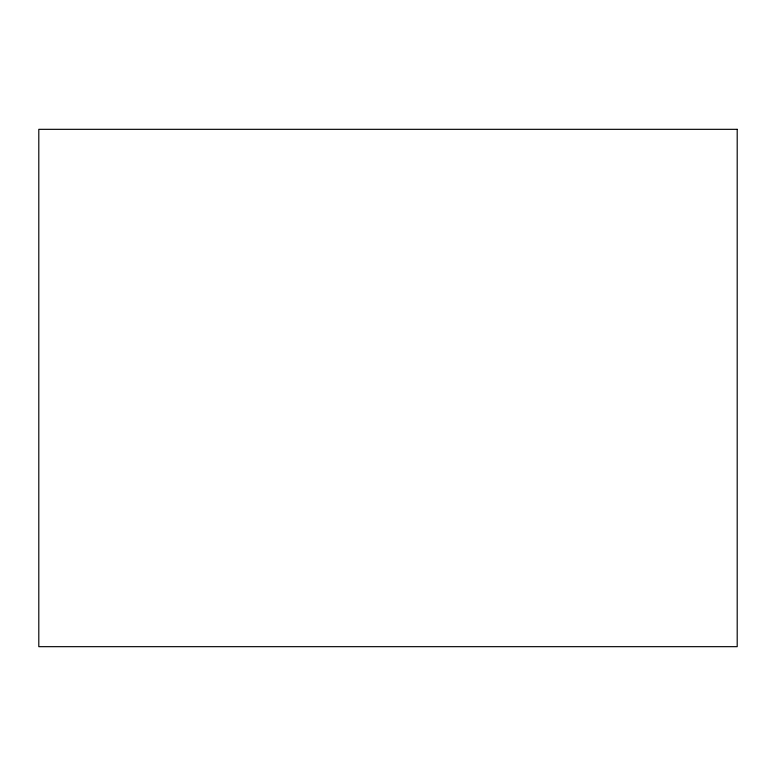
<?xml version="1.0" encoding="UTF-8"?>
<svg xmlns="http://www.w3.org/2000/svg" width="776" height="776" viewBox="0 0 776 776"><rect width="100%" height="100%" fill="white"/><g stroke="black" fill="none" stroke-linecap="round" stroke-linejoin="round"><path stroke-width="1.16" d="M737.2 129.33L38.8 129.33L38.8 646.67L737.2 646.67L737.2 129.33"/></g></svg>
